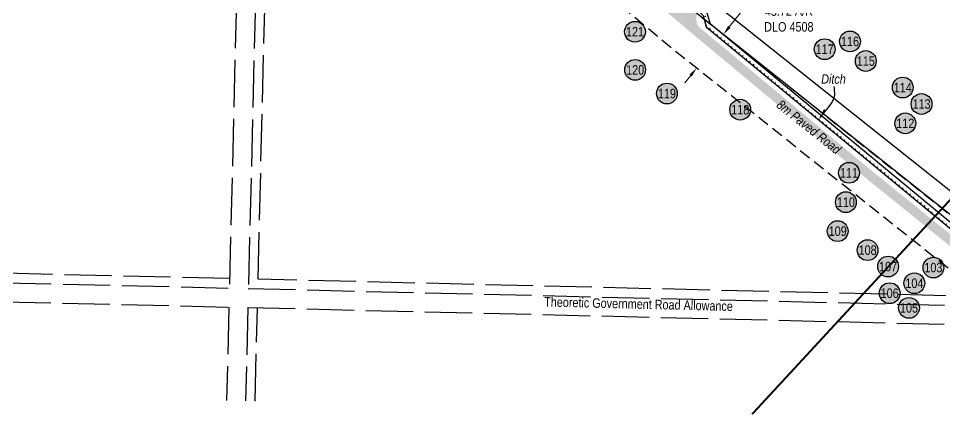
# Model space of a CAD drawing. Extents: x 383425 to 391668, y 6055101 to 6059545.
# Drawn here: x 388121 to 389102, y 6056767 to 6057192 of the extents above; entities that cross this region are included whole.
import ezdxf
from ezdxf.enums import TextEntityAlignment as Align

# ---------------------------------------------------------------- set-up
doc = ezdxf.new("R2010")
doc.units = 0
doc.header["$LTSCALE"] = 5
doc.header["$PDMODE"] = 35
doc.header["$PDSIZE"] = 20
for name, pattern in [('DASHDOT2', [12.7, 6.35, -3.175, 0, -3.175]), ('foc-ACCESSROAD', [3.75, 2.5, -1.25]), ('foc-TOPO', [1, 0.2, -0.8]), ('foc-UNSURVEYED', [12.5, 10, -2.5])]:
    doc.linetypes.add(name, pattern=pattern)
doc.layers.get('Defpoints').update_dxf_attribs({"color": 9})
for name, color, linetype in [('AS-ROADS', 254, 'Continuous'), ('AS-UNDERLAY-H', 141, 'Continuous'), ('AS-WILDLIFE', 131, 'DASHDOT2'), ('CG-NOTES', 7, 'Continuous'), ('F-AR', 190, 'foc-ACCESSROAD'), ('F-RW', 190, 'Continuous'), ('L-ROAD-T', 7, 'Continuous'), ('L-USEC', 7, 'foc-UNSURVEYED'), ('P-PROPOSED', 10, 'Continuous'), ('T-LOW-AREA', 48, 'foc-TOPO')]:
    doc.layers.add(name, color=color, linetype=linetype)
doc.layers.add('F-AR-T', color=190, linetype='Continuous', lineweight=9)
doc.layers.add('T-TEXT', color=48, linetype='Continuous', lineweight=18)
doc.styles.add('80CG', font='ARIALN.TTF', dxfattribs={"height": 10})
doc.styles.add('80L', font='ARIALN.TTF', dxfattribs={"height": 10})
doc.dimstyles.new('Compass 5 000', dxfattribs={"dimscale": 5, "dimtxt": 9, "dimasz": 2, "dimexe": 0.2, "dimexo": 0.0625, "dimgap": 0.5, "dimtad": 0, "dimtih": 1, "dimtoh": 1, "dimzin": 0, "dimdsep": 46, "dimtxsty": '80CG', "dimcen": 0.1, "dimse1": 1, "dimse2": 1, "dimclrd": 256, "dimclrt": 256, "dimaunit": 1, "dimadec": 4, "dimazin": 0, "dimtfac": 0.06, "dimtofl": 0, "dimtmove": 0, "dimatfit": 1, "dimfxl": 0.2, "dimtolj": 1, "dimtzin": 0, "dimlwd": -1, "dimarcsym": 0})

# ---------------------------------------------------------------- blocks, each defined once
blk = doc.blocks.new('*D45')
at = {"layer": 'Defpoints', "color": 0, "transparency": 16777216}
for p in [(388839.5903887418, 6057138.987856168), (388905.4980507856, 6057144.938530683), (388877.0351222898, 6057109.181500282)]:
    blk.add_point(p, dxfattribs=at)
at = {"layer": 'F-AR-T', "transparency": 16777216}
for p, q in [((388874.2812108085, 6057182.568782125), (388887.6163608064, 6057199.321287543)), ((388887.6163608064, 6057199.321287543), (388897.6163608064, 6057199.321287543)), ((388833.3624951704, 6057131.163960613), (388827.1346015991, 6057123.340065057))]:
    blk.add_line(p, q, dxfattribs=at)
for points in [[(388872.9772282159, 6057183.606764385), (388875.5851934012, 6057181.530799862), (388868.0533172376, 6057174.744886568)], [(388832.0585125778, 6057132.201942874), (388834.6664777631, 6057130.125978351), (388839.5903887418, 6057138.987856168)]]:
    blk.add_solid(points, dxfattribs=at)
at = {"layer": 'F-AR-T', "transparency": 16777216, "insert": (388937.3639733582, 6057199.321287543), "char_height": 10, "attachment_point": 5, "style": '80CG'}
blk.add_mtext('\\A1;Weyerhaeuser\\P45.72 A/R \\PDLO 4508', dxfattribs=at)
blk = doc.blocks.new('*U113')
at = {"layer": 'AS-UNDERLAY-H'}
h = blk.add_hatch(color=256, dxfattribs=at)
h.dxf.hatch_style = 1
edge = h.paths.add_edge_path()
edge.add_arc((0, 0), 11.00000000000001, 0, 360)
at = {"layer": 'CG-NOTES', "color": 182}
blk.add_circle((0, 0), 11, dxfattribs=at)
at = {"color": 182, "style": '80L'}
blk.add_attdef('#', text='', height=10, dxfattribs=at).set_placement((0, 0), align=Align.MIDDLE_CENTER)

msp = doc.modelspace()

# ---------------------------------------------------------------- hatches: boundary and pattern name
at = {"layer": 'AS-ROADS'}
h = msp.add_hatch(color=256, dxfattribs=at)
h.dxf.hatch_style = 1
h.paths.add_polyline_path([(388813.2865553455, 6057204.277940398), (388818.513, 6057200.948000012), (388820.611, 6057199.645000012), (388822.676, 6057199.507), (388825.601, 6057199.390000012), (388830.222, 6057200.535000012), (388833.8, 6057202.200000012), (388837.511, 6057204.272000012), (388851.705, 6057214.374), (388854.413, 6057211.335000012), (388847.288, 6057205.727000012), (388845.248, 6057203.818000012), (388842.731, 6057200.915000012), (388840.752, 6057197.410000012), (388839.418, 6057193.324000012), (388839.307, 6057190.193), (388839.74, 6057187.127000012), (388840.995, 6057184.001000012), (388843.065, 6057180.675000012), (388845.647, 6057178.663000012), (388851.475, 6057173.474)])

# ---------------------------------------------------------------- linework, layer by layer
at = {"layer": 'AS-ROADS', "const_width": 9.996189999999942, "flags": 128}
msp.add_lwpolyline([(388132.923, 6057801.963000013), (388211.478, 6057737.191000012), (388304.103, 6057658.251000012), (388357.493, 6057611.115), (388398.186, 6057571.213000013), (388459.415, 6057509.006000012), (388496.737, 6057470.073000012), (388516.018, 6057451.669), (388528.06, 6057440.055000012), (388538.834, 6057429.891000012), (388554.36, 6057416.27), (388571.423, 6057401.581000012), (388591.12, 6057384.839), (388678.422, 6057311.988000012), (388806.4460000008, 6057205.912000012), (388826.266, 6057189.543000012), (388841.111, 6057176.952), (389021.155, 6057027.063), (389180.848, 6056897.899000012), (389391.846, 6056726.814000012), (389573.223, 6056577.377), (389751.284, 6056430.450000012)], dxfattribs=at)
at = {"layer": 'AS-WILDLIFE', "const_width": 1.99923799999999, "flags": 128}
msp.add_lwpolyline([(388898.4651748083, 6056772.429465635), (389145.2730556736, 6057039.58694117), (390086.5729186276, 6057714.952040462)], dxfattribs=at)
at = {"layer": 'F-AR', "flags": 128}
for points in [[(390877.9709483376, 6056512.244750405), (390852.7828358109, 6056495.97229274), (390778.1333836676, 6056446.859811773), (390713.1323490586, 6056404.092912023), (390594.3875796159, 6056328.645015069), (390476.2003889155, 6056253.551752789), (390459.7599779409, 6056242.140427318), (390322.0626501552, 6056146.922596007), (390275.044033467, 6056114.760740862), (390236.6037100343, 6056094.387017545), (390207.0833069736, 6056086.661934474), (390168.9983364447, 6056086.913183488), (390137.9429165115, 6056093.828430433), (390116.4855812059, 6056102.763205319), (390096.2509608208, 6056115.752656356), (390086.9082850394, 6056122.935818382), (390030.2267924485, 6056168.258182163), (389980.7619023361, 6056210.15566548), (389951.1996955482, 6056235.19456951), (389900.7656734672, 6056277.912353076), (389748.3839741473, 6056406.311966288), (389565.3406300751, 6056560.756694864), (389549.8570273818, 6056573.608670199), (389182.7848609292, 6056865.801286438), (389165.5817413183, 6056879.495781532), (389143.7069440654, 6056896.908251978), (388813.9078970923, 6057159.431358169), (388797.847667398, 6057172.808738841), (388761.1008183436, 6057203.431849337), (388467.9030007033, 6057468.17816148), (388430.9591092867, 6057507.08576106), (388396.4497450202, 6057542.555830491), (388390.8105430714, 6057547.926946682), (388361.3310348851, 6057576.004983369), (388335.7152070725, 6057600.402712053), (388204.0021324287, 6057713.479406416), (388203.6174708208, 6057713.860163058), (388192.5739742761, 6057723.351075727), (388188.7607717803, 6057726.626036578), (388177.1955428487, 6057736.305200822), (388126.9816847137, 6057778.731016926), (388015.1077039021, 6057871.309589609), (387961.379824689, 6057917.69206664), (387781.4497895525, 6058069.485695061), (387714.8543127057, 6058126.120751357), (387667.1672342047, 6058163.538785928), (387576.5409929082, 6058238.324622422), (387572.5435719393, 6058241.623522981), (387528.3691480327, 6058279.231675451), (387481.8445979288, 6058317.732488146), (387443.6228862699, 6058349.914093021), (387347.6344159969, 6058430.938646824), (387218.8377236408, 6058537.914207404), (387213.8563914504, 6058541.910236082), (387126.8688398143, 6058614.800025498), (387120.1085882558, 6058620.449532069), (387069.5565180495, 6058657.115218877), (387037.3627757725, 6058674.890119302), (387009.9397334856, 6058686.821870762), (386982.3492023213, 6058696.010389662), (386977.8157888655, 6058697.021992362), (386791.0701040652, 6058722.464443516), (386728.5253150482, 6058725.642192703), (386585.5695252476, 6058720.924124976), (386362.4704391801, 6058706.606706308), (386075.3916497711, 6058691.529723379), (386018.6555746861, 6058691.361333595), (385965.681857148, 6058695.886817768), (385964.5134710032, 6058696.095026775), (385917.3158180518, 6058704.496955238), (385915.2954270407, 6058704.856616782), (385902.3647377422, 6058708.524072506), (385741.9907398315, 6058754.010010879), (385569.9575585463, 6058805.841814626), (385555.6643029436, 6058810.219650307), (385529.1658849795, 6058818.203173866), (385491.3624563827, 6058829.590498433), (385476.0100670754, 6058834.214905825), (385470.8475858223, 6058835.76821262), (385465.7537906952, 6058837.306985734), (385464.3746222479, 6058837.721712197), (385369.0036185867, 6058866.48997945), (385275.259, 6058894.764000013), (385244.513, 6058903.768000012), (385178.1018769097, 6058923.17407579), (385148.1508733066, 6058931.950560417), (385126.8749358457, 6058938.185128295), (385057.8896461787, 6058955.047307229), (385001.7023747766, 6058964.737045927), (384498.7381948549, 6059021.067275152), (384464.7653211359, 6059028.110139148), (384450.0819513391, 6059031.153864015), (384446.2043727114, 6059031.957289424), (384436.8817161378, 6059035.165852122), (384418.407, 6059041.564000012), (384408.8309503751, 6059044.818931834), (384370.37318208, 6059063.827910836), (384349.6624471284, 6059077.455364888), (384336.5528691395, 6059086.082197468), (384315.1772834145, 6059104.70346961), (384295.7327345739, 6059121.642445243), (384269.9909287186, 6059151.761753425), (384253.9684707694, 6059175.7582394), (384239.2341077704, 6059204.595332515), (384228.763917558, 6059232.154849882), (384216.040864356, 6059277.868743709), (384184.4684435617, 6059426.839531076), (384162.9038438975, 6059528.594827612)], [(384209.8944411725, 6059527.363762021), (384231.4590571591, 6059425.617646269), (384260.4960594837, 6059288.619087601), (384272.4094024041, 6059245.835572455), (384281.0020111295, 6059223.353255114), (384293.5031921051, 6059199.290870219), (384306.633336933, 6059179.246183371), (384328.2959159549, 6059153.899691519), (384351.1085543492, 6059134.026631901), (384364.2554359997, 6059122.57450803), (384393.1511415581, 6059103.560528141), (384426.4672813041, 6059087.091858178), (384458.3291830553, 6059076.128610821), (384459.3645240369, 6059075.91405039), (384474.0477549043, 6059072.870464918), (384505.9367693154, 6059066.259318834), (385008.136167925, 6059010.013574968), (385067.2116394088, 6058999.826211877), (385138.7351529418, 6058982.344469753), (385149.3505369693, 6058979.233948437), (385179.3016731124, 6058970.457344558), (385288.2907549057, 6058938.520618738), (385462.0704757065, 6058886.131454691), (385482.6370821372, 6058879.93445935), (385563.1717711475, 6058855.690825395), (385589.6735010687, 6058847.712531381), (385599.2646979191, 6058844.825565019), (385713.7383332156, 6058810.5858888), (385717.9519798281, 6058809.325436722), (385724.12600992, 6058807.478817059), (385733.7566358973, 6058804.598494442), (385737.8747861589, 6058803.366298492), (385753.5044462222, 6058798.876513358), (385902.872751273, 6058755.969959422), (385917.8313162354, 6058751.673222007), (385924.5914350958, 6058749.730849719), (385946.4840550524, 6058745.770870193), (385965.678116372, 6058742.29396963), (385971.681369631, 6058741.252204662), (385976.0465738144, 6058740.88012412), (386020.5383139168, 6058737.088321072), (386074.1270243737, 6058737.23947911), (386159.3706484745, 6058741.511136507), (386179.0140327823, 6058742.542224309), (386359.7765996619, 6058752.248827641), (386360.1636295135, 6058752.272847468), (386583.3506101065, 6058766.596551819), (386700.5487622836, 6058770.261320813), (386731.7819407881, 6058771.238262647), (386795.3220271816, 6058768.009944811), (386985.8915858816, 6058742.046524593), (386994.5779878834, 6058740.108208617), (387026.3093808006, 6058729.540651877), (387057.5694979716, 6058715.939391143), (387094.1110508979, 6058695.76396514), (387148.2117895877, 6058656.524410106), (387286.8240498906, 6058540.178549514), (387362.907152842, 6058476.860324465), (387378.4302768938, 6058463.940722992), (387428.5299550483, 6058422.664969399), (387443.8213432808, 6058409.772852125), (387462.6923257208, 6058393.664077997), (388044.6196741904, 6057906.223329639), (388098.0980887828, 6057861.342320627), (388118.9951208597, 6057844.675233652), (388130.7637924932, 6057834.936554507), (388142.1010611777, 6057825.55466538), (388202.129688912, 6057775.28649094), (388218.1833978468, 6057761.655079512), (388224.606665055, 6057756.196810429), (388228.4562027194, 6057752.932226797), (388229.6837045642, 6057751.876428871), (388275.8804271786, 6057712.147152452), (388362.8462914165, 6057637.362840745), (388366.4018923768, 6057634.305562244), (388392.3337589027, 6057609.606325124), (388428.6075926595, 6057575.057363533), (388463.9173711026, 6057538.762741571), (388498.0771542034, 6057502.786828253), (388789.9957492902, 6057238.857210612), (388827.1032438042, 6057207.933257564), (388843.1633634385, 6057194.556092319), (389166.9877504968, 6056936.796293334), (389219.3744065104, 6056895.094975838), (389258.4564732785, 6056863.98435011), (389261.6632310423, 6056861.433958249), (389281.2241417853, 6056845.862779153), (389555.5126900107, 6056627.532435389), (389567.2398233146, 6056618.215089696), (389578.7137199447, 6056609.064250263), (389582.9261883902, 6056605.568182336), (389594.536170722, 6056595.932045067), (389777.5237439348, 6056441.535134058), (389930.3476477746, 6056312.77229316), (389952.6309633811, 6056293.898172546), (389982.1931627807, 6056268.859261918), (390059.402856086, 6056203.462092296), (390114.7657149606, 6056159.168181631), (390122.5717649002, 6056153.166461921), (390137.7794406042, 6056143.404017386), (390151.8004783013, 6056137.565696192), (390174.1741643906, 6056132.583649117), (390201.3506384242, 6056132.404364157), (390219.8942899657, 6056137.256982478), (390251.365966533, 6056153.937259163), (390296.2593498448, 6056184.645403993), (390450.6346797431, 6056291.007598465), (390476.8676646601, 6056307.673609186), (390569.8688685641, 6056367.234199076), (390664.9022054197, 6056427.616673161), (390688.3067879577, 6056442.487681151), (390779.476526581, 6056502.470148717), (390827.7933935844, 6056534.259017196), (390879.4234717241, 6056567.68854047)]]:
    msp.add_lwpolyline(points, dxfattribs=at)
at = {"layer": 'F-RW', "flags": 128}
for points in [[(388161.8864053597, 6057841.442208142), (388232.2624995817, 6057782.707542322), (388239.2496355741, 6057776.867791303), (388241.4720968014, 6057769.508690878), (388242.0419924418, 6057767.623060212), (388307.4198932163, 6057711.399504963), (388363.4844295273, 6057663.188621257), (388379.8255361964, 6057649.135610181), (388393.0000628737, 6057636.587724691), (388442.6748189277, 6057589.274941145), (388478.3352447763, 6057552.619680882), (388512.0536527146, 6057517.108713224), (388803.1077387958, 6057253.960423512), (388839.9035681111, 6057223.296145543), (388844.5914379904, 6057219.392041976), (388855.791735745, 6057210.062730128), (388860.7745221438, 6057206.095860108), (389167.6029754567, 6056961.865447257), (389252.4812865608, 6056894.3001009), (389266.6433556767, 6056883.028711951), (389278.0318265199, 6056873.963197218), (389289.7635014184, 6056864.624269336), (389291.5630771454, 6056863.190443677), (389458.2752020123, 6056730.488864928)], [(389555.5126900107, 6056627.532435389), (389281.2241417853, 6056845.862779153), (389261.6632310423, 6056861.433958249), (389258.4564732785, 6056863.98435011), (389219.3744065104, 6056895.094975838), (389166.9877504968, 6056936.796293334), (388843.1633634385, 6057194.556092319), (388827.1032438042, 6057207.933257564), (388789.9957492902, 6057238.857210612), (388498.0771542034, 6057502.786828253), (388463.9173711026, 6057538.762741571), (388428.6075926595, 6057575.057363533), (388392.3337589027, 6057609.606325124), (388366.4018923768, 6057634.305562244), (388362.8462914165, 6057637.362840745), (388275.8804271786, 6057712.147152452), (388229.6837045642, 6057751.876428871), (388228.4562027194, 6057752.932226797), (388224.606665055, 6057756.196810429), (388221.8383957162, 6057765.352011254), (388221.0790251903, 6057765.985588103), (388208.5286636958, 6057776.459452271), (388149.0600964681, 6057826.086625719)]]:
    msp.add_lwpolyline(points, dxfattribs=at)
at = {"layer": 'L-USEC'}
for p, q in [((388364.64, 6057710.040000012), (388344.7819501532, 6056905.976321296)), ((388384.7462033527, 6057709.543434878), (388364.8885727045, 6056905.496729761)), ((388375.19, 6056915.3), (388394.8, 6057709.320000012)), ((388345.03, 6056916.02), (387544.15, 6056935.08)), ((387543.8785083858, 6056925.036641201), (388344.7819501532, 6056905.976321296)), ((389166, 6056896.37), (388375.19, 6056915.3)), ((387543.4, 6056904.930000012), (388344.29, 6056885.870000012)), ((388364.8885727045, 6056905.496729761), (389165.74129468, 6056886.326574698)), ((388344.29, 6056885.870000012), (388341.8482671386, 6056787.011785404)), ((388364.3966226304, 6056885.390410136), (388361.9544693839, 6056786.515175447)), ((388364.3966226304, 6056885.390410136), (389165.26, 6056866.220000012)), ((388371.9977719713, 6056786.221924895), (388374.44, 6056885.150000012))]:
    msp.add_line(p, q, dxfattribs=at)
at = {"layer": 'P-PROPOSED'}
for points in [[(388105.1353478596, 6057836.731910108), (388289.3973794578, 6057681.910488752), (388353.3053721143, 6057625.221925041), (388540.4082370428, 6057434.829947216), (388590.326728086, 6057393.858518474), (388624.6019512191, 6057371.369350411), (388822.5030235662, 6057206.110917341), (388834.698120296, 6057207.330858083), (388846.5058994453, 6057194.721815133), (388849.9008239706, 6057182.551601095), (389164.6273118382, 6056922.35954598), (389402.7566988774, 6056726.781764175), (389544.3466391717, 6056611.801188526), (389882.3236720344, 6056331.911730235)], [(389885.5147011811, 6056335.758586542), (389547.5160226838, 6056615.665970266), (389405.9182046893, 6056730.652943139), (389167.8057524941, 6056926.216816206), (388854.2938442181, 6057185.404748782), (388850.9911496351, 6057197.244334515), (388836.6581376646, 6057212.549969997), (388824.0948849011, 6057211.293200628), (388627.5845655999, 6057375.390277357), (388593.2915734954, 6057397.891104252), (388543.785768184, 6057438.523814332), (388356.7501733909, 6057628.847339494), (388292.6639244253, 6057685.694022599), (388108.1633618962, 6057840.715863421)]]:
    msp.add_lwpolyline(points, dxfattribs=at)
at = {"layer": 'T-LOW-AREA', "flags": 128}
msp.add_lwpolyline([(390210.452, 6056117.535000012), (390206.37, 6056117.707000013), (390188.283, 6056115.457000013), (390166.563, 6056117.972000012), (390140.522, 6056125.630000012), (390097.248, 6056154.389000013), (390056.377, 6056188.59), (389882.962, 6056332.681000012), (389680.339, 6056500.588), (389657.532, 6056519.836), (389616.556, 6056553.579000012), (389569.636, 6056592.53), (389544.977, 6056612.577), (389403.389, 6056727.556), (389165.263, 6056923.131), (388850.741, 6057183.154000012), (388849.124, 6057187.397000012), (388848.94, 6057195.669000012)], dxfattribs=at)

# ---------------------------------------------------------------- block references
at = {"layer": 'CG-NOTES'}
for p, values in [((388774.3640893062, 6057177.520237801), {'#': '121'}), ((389002.1073009333, 6057167.299774398), {'#': '116'}), ((388975.2771729035, 6057159.017386066), {'#': '117'}), ((389018.8437819633, 6057146.491406903), {'#': '115'}), ((388774.5674608686, 6057137.106755511), {'#': '120'}), ((389057.9832250934, 6057118.435962471), {'#': '114'}), ((388808.2102237341, 6057112.058060966), {'#': '119'}), ((389077.8619918592, 6057100.98030388), {'#': '113'}), ((388885.8527405885, 6057094.951469103), {'#': '118'}), ((389060.6646690229, 6057080.458660714), {'#': '112'}), ((389001.053215083, 6057028.080716164), {'#': '111'}), ((388997.7204569748, 6056996.986936215), {'#': '110'}), ((388989.0848242826, 6056966.304998249), {'#': '109'}), ((389020.7504421228, 6056946.211406567), {'#': '108'}), ((389042.4806095023, 6056928.807805507), {'#': '107'}), ((389090.4336900725, 6056927.69884966), {'#': '103'}), ((389070.2971199987, 6056911.112073045), {'#': '104'}), ((389044.1282486957, 6056900.562616494), {'#': '106'}), ((389064.5620742759, 6056884.963595269), {'#': '105'})]:
    msp.add_blockref('*U113', p, dxfattribs=at).add_auto_attribs(values)

# ---------------------------------------------------------------- texts
at = {"layer": 'L-ROAD-T', "style": '80L'}
msp.add_text('Theoretic Government Road Allowance', height=9.996189999999942, rotation=358.6269894191548, dxfattribs=at).set_placement((388778.151938879, 6056889.074198816), align=Align.MIDDLE_CENTER)
at = {"layer": 'T-TEXT', "insert": (388984.6391733329, 6057127.357618762), "char_height": 9.996189999999936, "width": 25.90186023560697, "attachment_point": 5, "style": '80CG'}
msp.add_mtext('{\\fArial Narrow|b0|i1|c0|p34;Ditch}', dxfattribs=at)
at = {"layer": 'T-TEXT', "insert": (388958.4882711481, 6057076.540745885), "char_height": 9.996189999999936, "width": 83.33563129290535, "attachment_point": 5, "rotation": 321.3542662881586, "style": '80CG'}
msp.add_mtext('{\\fArial Narrow|b0|i1|c0|p34;8m Paved Road}', dxfattribs=at)

# ---------------------------------------------------------------- dimensions: what is measured, and where the dimension line sits
at = {"layer": 'F-AR-T'}
dim = msp.add_linear_dim(base=(388839.5903887418, 6057138.987856168), p1=(388905.4980507859, 6057144.938530684), p2=(388877.0351222897, 6057109.181500283), angle=231.47988454044028, text='Weyerhaeuser\\P45.72 A/R \\PDLO 4508', dimstyle='Compass 5 000', dxfattribs=at)
dim.commit()
dim.dimension.update_dxf_attribs({"geometry": '*D45', "text_midpoint": (388937.3639733582, 6057199.321287543), "dimtype": 161})

# ---------------------------------------------------------------- leaders
at = {"layer": 'T-TEXT', "path_type": 1}
msp.add_leader([(388970.5476399378, 6057086.276863944), (388985.9074170043, 6057110.839265019), (388985.497838569, 6057119.43609537)], dimstyle='Compass 5 000', override={"dimgap": 0.5, "dimtad": 0}, dxfattribs=at)

doc.saveas('drawing.dxf')
